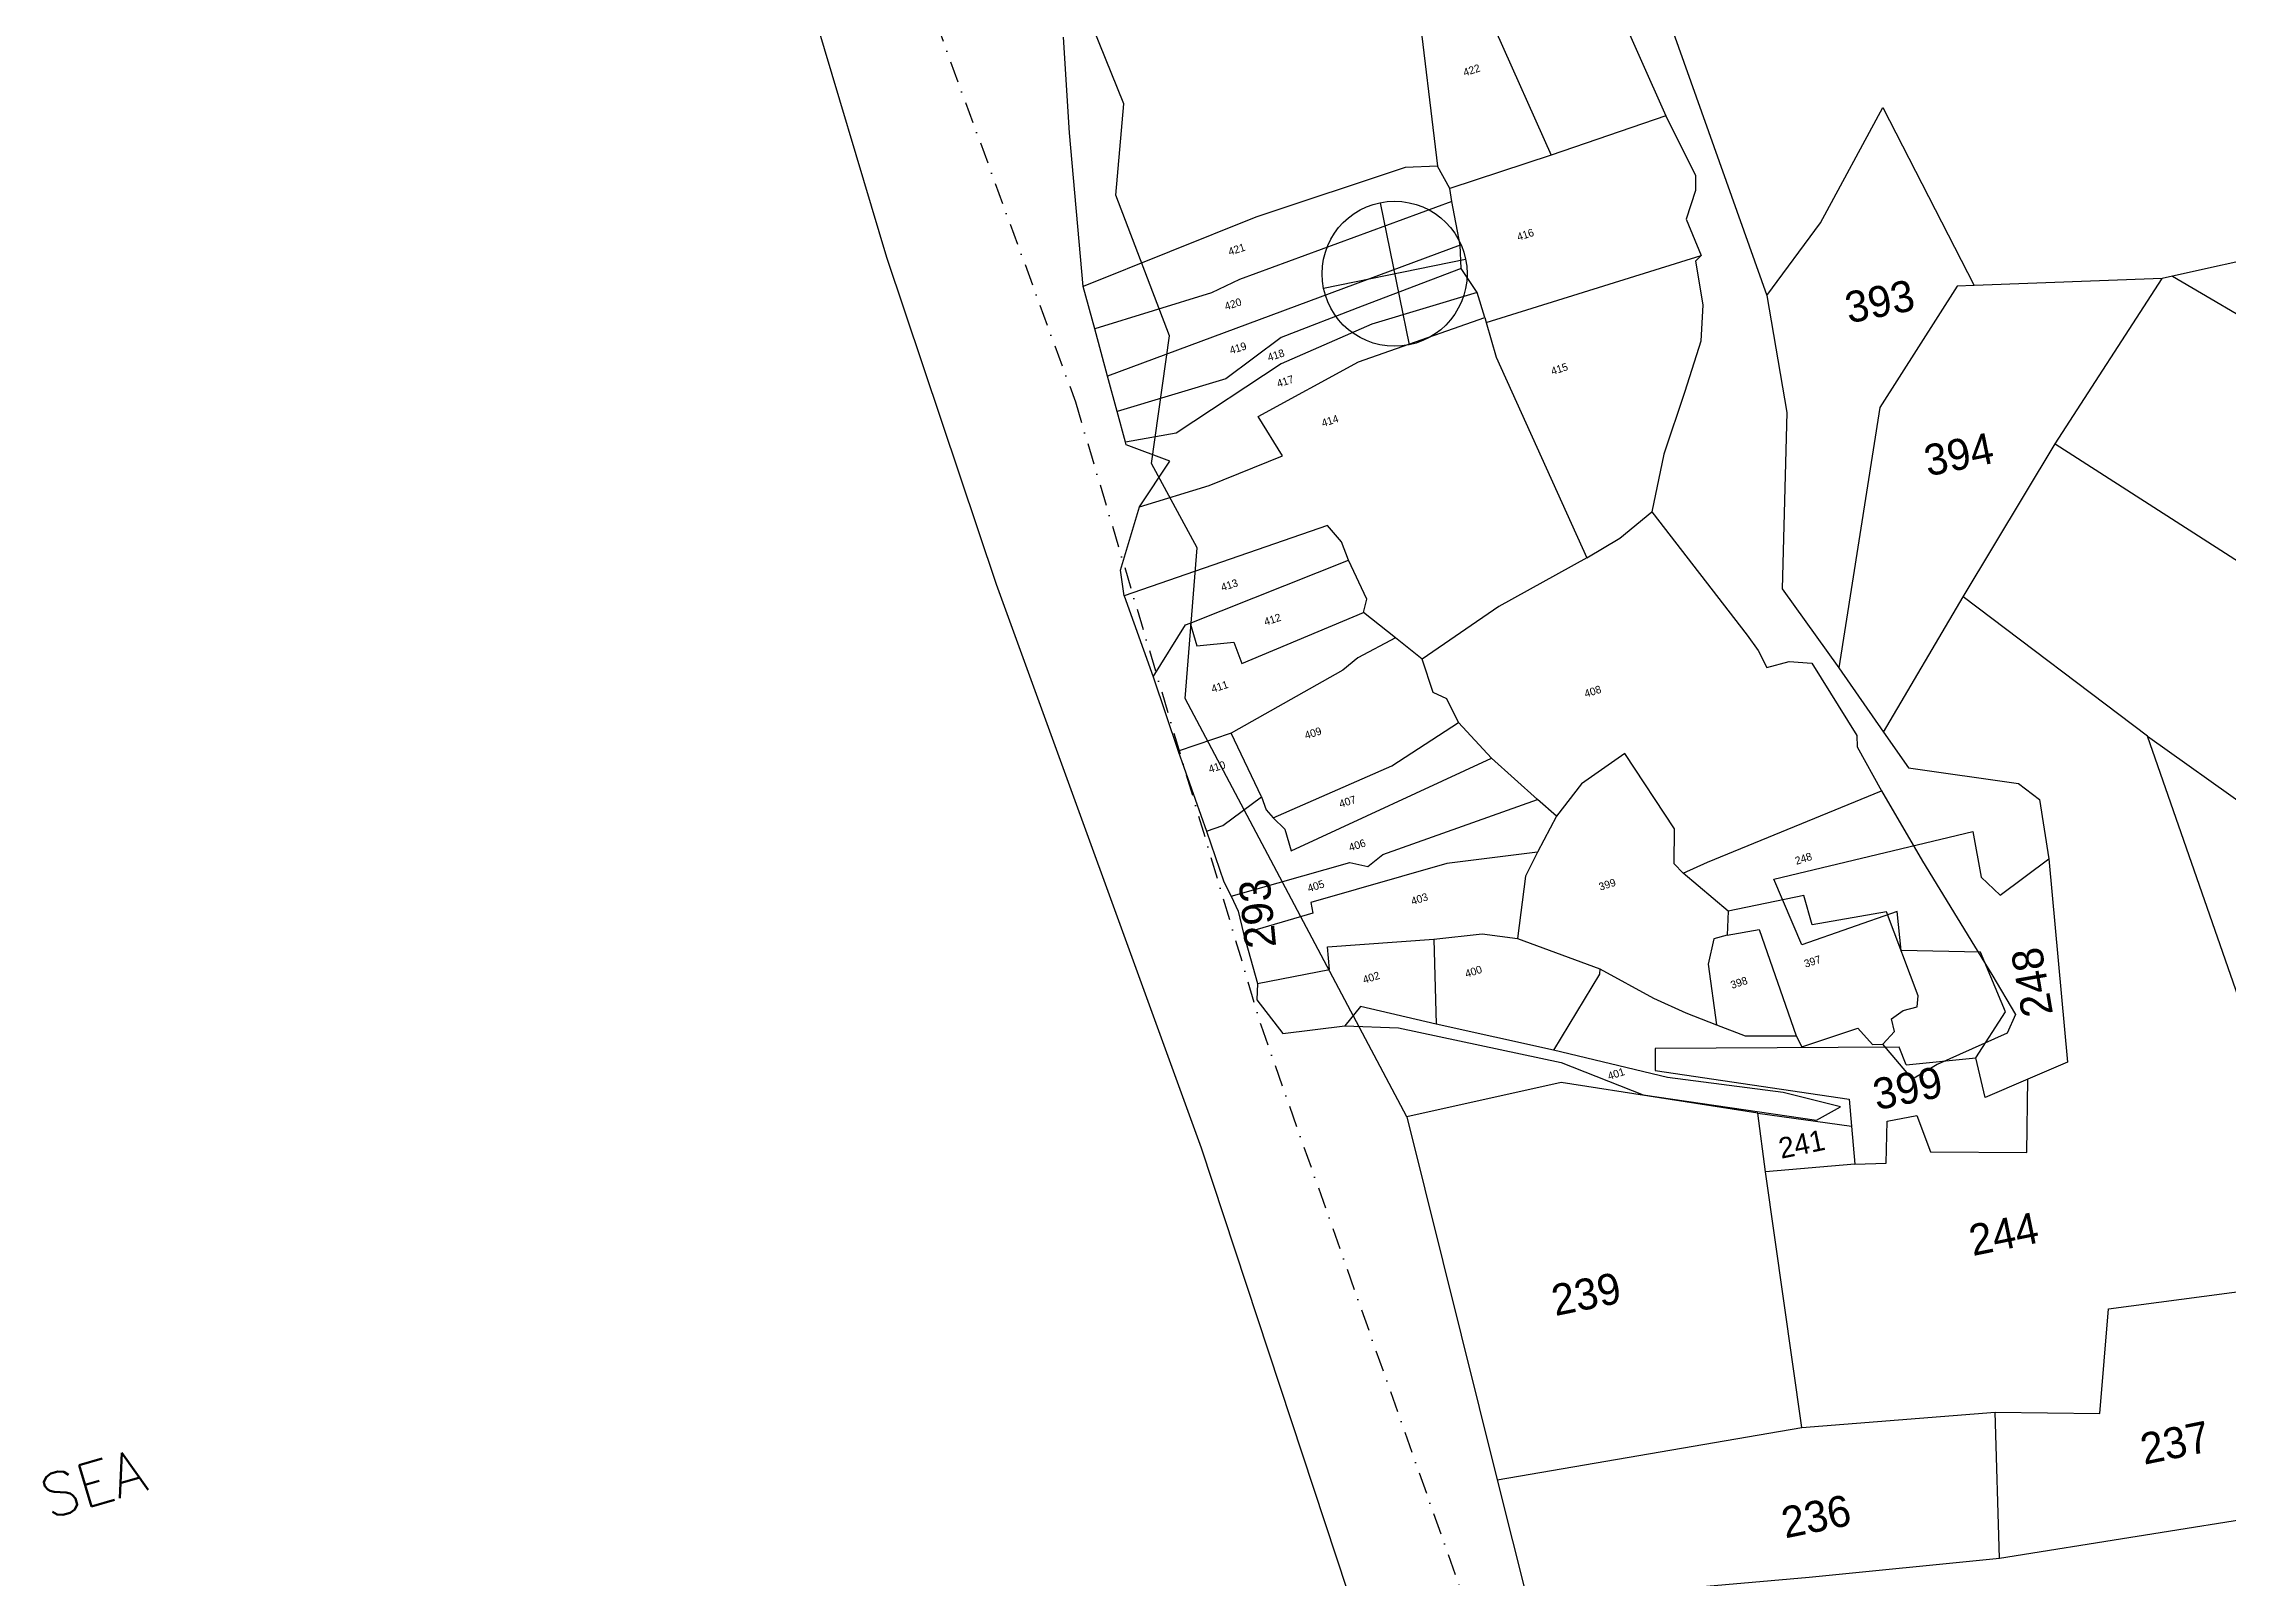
# Model space of a CAD drawing. Header units: metres. Extents: x 308938 to 313654, y 1921426 to 1925517.
# Drawn here: x 309482 to 309993, y 1922268 to 1922627 of the extents above; entities that cross this region are included whole.
import ezdxf

# ---------------------------------------------------------------- set-up
doc = ezdxf.new("R2010")
doc.units = ezdxf.units.M
doc.header["$MEASUREMENT"] = 0
doc.linetypes.add('DASHDOT', pattern=[1, 0.5, -0.25, 0, -0.25])
for name, color, linetype in [('OTHERS', 1, 'Continuous'), ('POLY_PARCEL', 6, 'Continuous'), ('POLY_WATER', 4, 'Continuous'), ('TEXT_MAPOUT', 7, 'Continuous'), ('TEXT_PARCEL', 7, 'Continuous'), ('V_BOUND_STREAM_LINE', 7, 'DASHDOT')]:
    doc.layers.add(name, color=color, linetype=linetype)
doc.styles.get("Standard").update_dxf_attribs({"font": 'simplex.shx'})
doc.styles.add('TEXT_MAP', font='')
doc.styles.get('TEXT_MAP').set_extended_font_data('Kruti Dev 050')

msp = doc.modelspace()

# ---------------------------------------------------------------- linework, layer by layer
at = {"layer": 'OTHERS'}
for p, q in [((309794.38, 1922589.36), (309801.19, 1922556.14)), ((309781.18, 1922569.34), (309814.39, 1922576.16))]:
    msp.add_line(p, q, dxfattribs=at)
msp.add_circle((309797.79, 1922572.75), 16.95, dxfattribs=at)
at = {"layer": 'POLY_PARCEL'}
for p, q in [((309841.36, 1922689.71), (309884.84, 1922567.67)), ((309802.58, 1922641.48), (309807.85, 1922597.9)), ((309847.56, 1922640.42), (309861.24, 1922609.67)), ((309721.79, 1922605.71), (309720.35, 1922628.08)), ((309821.38, 1922629.61), (309834.44, 1922600.46)), ((309897.38, 1922584.62), (309911.98, 1922611.59)), ((309911.98, 1922611.59), (309933.33, 1922570.01)), ((309724.96, 1922569.77), (309721.79, 1922605.71)), ((309861.24, 1922609.67), (309834.44, 1922600.46)), ((309861.24, 1922609.67), (309868.12, 1922595.7)), ((309834.44, 1922600.46), (309810.73, 1922592.66)), ((309800.3, 1922597.55), (309765.31, 1922586)), ((309807.85, 1922597.9), (309800.3, 1922597.55)), ((309810.73, 1922592.66), (309807.85, 1922597.9)), ((309868.12, 1922595.7), (309868.18, 1922592.19)), ((309811.16, 1922589.65), (309810.73, 1922592.66)), ((309868.18, 1922592.19), (309865.97, 1922585.48)), ((309765.31, 1922586), (309724.96, 1922569.77)), ((309811.16, 1922589.65), (309761.49, 1922571.42)), ((309813.09, 1922579.41), (309811.16, 1922589.65)), ((309865.97, 1922585.48), (309869.45, 1922576.99)), ((309884.84, 1922567.67), (309897.38, 1922584.62)), ((310022.26, 1922581.61), (309979.72, 1922572.15)), ((309813.09, 1922579.41), (309730.68, 1922548.79)), ((309813.35, 1922573.98), (309813.09, 1922579.41)), ((309819.22, 1922561.36), (309869.45, 1922576.99)), ((309869.45, 1922576.99), (309868.14, 1922575.67)), ((309868.14, 1922575.67), (309869.86, 1922565.46)), ((309727.66, 1922559.87), (309724.96, 1922569.77)), ((309761.49, 1922571.42), (309754.95, 1922568.3)), ((309813.35, 1922573.98), (309790.2, 1922565.16)), ((309817.12, 1922568.36), (309813.35, 1922573.98)), ((309929.35, 1922569.86), (309911.25, 1922541.48)), ((309933.33, 1922570.01), (309929.35, 1922569.86)), ((309977.24, 1922571.6), (309933.33, 1922570.01)), ((309952.25, 1922533.03), (309977.24, 1922571.6)), ((309979.72, 1922572.15), (309977.24, 1922571.6)), ((309979.72, 1922572.15), (310098.86, 1922502.35)), ((309754.95, 1922568.3), (309727.66, 1922559.87)), ((309790.2, 1922565.16), (309771.26, 1922557.88)), ((309817.12, 1922568.36), (309792.45, 1922560.96)), ((309818.88, 1922562.52), (309817.12, 1922568.36)), ((309869.86, 1922565.46), (309869.37, 1922557.01)), ((309884.84, 1922567.67), (309889.49, 1922540.29)), ((309730.68, 1922548.79), (309727.66, 1922559.87)), ((309792.45, 1922560.96), (309771.3, 1922551.66)), ((309789.34, 1922552.13), (309818.88, 1922562.52)), ((309818.88, 1922562.52), (309819.22, 1922561.36)), ((309819.22, 1922561.36), (309821.57, 1922553.24)), ((309771.26, 1922557.88), (309758.34, 1922548.15)), ((309869.37, 1922557.01), (309865.67, 1922545.22)), ((309771.3, 1922551.66), (309746.71, 1922535.5)), ((309765.86, 1922539.35), (309789.34, 1922552.13)), ((309821.57, 1922553.24), (309842.78, 1922506.35)), ((309732.92, 1922540.56), (309730.68, 1922548.79)), ((309758.34, 1922548.15), (309732.92, 1922540.56)), ((309865.67, 1922545.22), (309860.76, 1922530.58)), ((309734.88, 1922533.4), (309732.92, 1922540.56)), ((309771.56, 1922530.15), (309765.86, 1922539.35)), ((309889.49, 1922540.29), (309888.4, 1922499.11)), ((309911.25, 1922541.48), (309901.65, 1922480.63)), ((309746.71, 1922535.5), (309734.88, 1922533.4)), ((309735.05, 1922532.77), (309734.88, 1922533.4)), ((309745.26, 1922528.91), (309735.05, 1922532.77)), ((309738.16, 1922518.25), (309745.26, 1922528.91)), ((309754.45, 1922523.28), (309771.56, 1922530.15)), ((309860.76, 1922530.58), (309857.93, 1922517.11)), ((309930.71, 1922497.24), (309952.25, 1922533.03)), ((309952.25, 1922533.03), (310067.1, 1922459.15)), ((309738.16, 1922518.25), (309754.45, 1922523.28)), ((309733.68, 1922503.5), (309738.16, 1922518.25)), ((309782.1, 1922513.9), (309734.56, 1922497.46)), ((309785.38, 1922510.11), (309782.1, 1922513.9)), ((309850.45, 1922510.96), (309857.93, 1922517.11)), ((309857.93, 1922517.11), (309880.2, 1922488.29)), ((309787.01, 1922505.79), (309785.38, 1922510.11)), ((309842.78, 1922506.35), (309850.45, 1922510.96)), ((309734.56, 1922497.46), (309733.68, 1922503.5)), ((309749.98, 1922491.11), (309787.01, 1922505.79)), ((309791.27, 1922496.65), (309787.01, 1922505.79)), ((309842.78, 1922506.35), (309822.18, 1922494.98)), ((309888.4, 1922499.11), (309901.65, 1922480.63)), ((309734.56, 1922497.46), (309741.3, 1922478.5)), ((309762.1, 1922481.66), (309790.54, 1922493.54)), ((309790.54, 1922493.54), (309791.27, 1922496.65)), ((309798, 1922487.62), (309790.54, 1922493.54)), ((309822.18, 1922494.98), (309804.24, 1922482.67)), ((309912.14, 1922465.57), (309930.71, 1922497.24)), ((309973.83, 1922464.68), (309930.71, 1922497.24)), ((309741.3, 1922478.5), (309748.89, 1922490.68)), ((309748.89, 1922490.68), (309749.98, 1922491.11)), ((309749.98, 1922491.11), (309751.53, 1922485.75)), ((309880.2, 1922488.29), (309882.84, 1922484.71)), ((309751.53, 1922485.75), (309760.23, 1922486.6)), ((309760.23, 1922486.6), (309762.1, 1922481.66)), ((309789.16, 1922482.99), (309785.7, 1922480.13)), ((309798, 1922487.62), (309789.16, 1922482.99)), ((309804.24, 1922482.67), (309798, 1922487.62)), ((309882.84, 1922484.71), (309884.87, 1922480.68)), ((309741.3, 1922478.5), (309747.18, 1922461.12)), ((309785.7, 1922480.13), (309759.59, 1922465.34)), ((309806.83, 1922474.88), (309804.24, 1922482.67)), ((309884.87, 1922480.68), (309890.09, 1922482.11)), ((309890.09, 1922482.11), (309895.39, 1922481.76)), ((309895.39, 1922481.76), (309905.85, 1922464.84)), ((309901.65, 1922480.63), (309912.14, 1922465.57)), ((309810.04, 1922473.36), (309806.83, 1922474.88)), ((309812.7, 1922467.89), (309810.04, 1922473.36)), ((309797.14, 1922457.72), (309812.7, 1922467.89)), ((309820.49, 1922459.56), (309812.7, 1922467.89)), ((309759.59, 1922465.34), (309747.18, 1922461.12)), ((309766.7, 1922450.49), (309759.59, 1922465.34)), ((309905.85, 1922464.84), (309905.97, 1922462.17)), ((309912.14, 1922465.57), (309917.92, 1922457.27)), ((309973.83, 1922464.68), (309997.94, 1922447.51)), ((310021.27, 1922328.36), (309973.83, 1922464.68)), ((309747.18, 1922461.12), (309753.82, 1922442.46)), ((309769.37, 1922445.55), (309797.14, 1922457.72)), ((309773.57, 1922437.84), (309820.49, 1922459.56)), ((309831.18, 1922449.85), (309820.49, 1922459.56)), ((309851.66, 1922460.63), (309841.52, 1922453.51)), ((309863.25, 1922443.01), (309851.66, 1922460.63)), ((309905.97, 1922462.17), (309911.67, 1922451.9)), ((309841.52, 1922453.51), (309835.64, 1922445.95)), ((309917.92, 1922457.27), (309943.66, 1922453.6)), ((309943.66, 1922453.6), (309948.58, 1922449.88)), ((309757.61, 1922443.8), (309766.7, 1922450.49)), ((309766.7, 1922450.49), (309767.77, 1922447.43)), ((309767.77, 1922447.43), (309769.37, 1922445.55)), ((309795.03, 1922437.04), (309831.18, 1922449.85)), ((309835.64, 1922445.95), (309831.18, 1922449.85)), ((309870.93, 1922435.24), (309911.67, 1922451.9)), ((309911.67, 1922451.9), (309921.23, 1922435.46)), ((309948.58, 1922449.88), (309950.76, 1922435.97)), ((309753.82, 1922442.46), (309757.61, 1922443.8)), ((309753.82, 1922442.46), (309757.84, 1922430.62)), ((309769.37, 1922445.55), (309772.12, 1922442.91)), ((309772.12, 1922442.91), (309773.57, 1922437.84)), ((309835.64, 1922445.95), (309831.17, 1922437.56)), ((309863.16, 1922434.84), (309863.25, 1922443.01)), ((309886.5, 1922431.26), (309933.04, 1922442.36)), ((309933.04, 1922442.36), (309934.95, 1922431.67)), ((309791.57, 1922434.18), (309795.03, 1922437.04)), ((309831.17, 1922437.56), (309810.01, 1922434.89)), ((309831.17, 1922437.56), (309828.37, 1922431.94)), ((309759.56, 1922427.27), (309787.33, 1922435.12)), ((309810.01, 1922434.89), (309778.24, 1922425.78)), ((309787.33, 1922435.12), (309791.57, 1922434.18)), ((309828.37, 1922431.94), (309826.55, 1922417.37)), ((309865.27, 1922432.65), (309863.16, 1922434.84)), ((309865.27, 1922432.65), (309870.93, 1922435.24)), ((309875.77, 1922423.79), (309865.27, 1922432.65)), ((309921.23, 1922435.46), (309937.48, 1922408.98)), ((309939.38, 1922427.47), (309950.76, 1922435.97)), ((309950.76, 1922435.97), (309955.1, 1922388.49)), ((309757.84, 1922430.62), (309759.56, 1922427.27)), ((309759.56, 1922427.27), (309761.19, 1922423.75)), ((309893.45, 1922427.42), (309875.77, 1922423.79)), ((309893.02, 1922415.93), (309886.5, 1922431.26)), ((309895.4, 1922420.58), (309893.45, 1922427.42)), ((309934.95, 1922431.67), (309939.38, 1922427.47)), ((309761.19, 1922423.75), (309762.5, 1922418.56)), ((309778.67, 1922423.27), (309762.5, 1922418.56)), ((309778.24, 1922425.78), (309778.67, 1922423.27)), ((309875.77, 1922423.79), (309875.58, 1922418.16)), ((309915.27, 1922423.67), (309893.02, 1922415.93)), ((309912.78, 1922423.62), (309895.4, 1922420.58)), ((309920.24, 1922404.01), (309912.78, 1922423.62)), ((309916.27, 1922414.53), (309915.27, 1922423.67)), ((309762.5, 1922418.56), (309765.71, 1922406.82)), ((309782.08, 1922415.42), (309806.98, 1922417.18)), ((309806.98, 1922417.18), (309818.3, 1922418.48)), ((309806.98, 1922417.18), (309807.53, 1922397.34)), ((309818.3, 1922418.48), (309826.55, 1922417.37)), ((309826.55, 1922417.37), (309845.82, 1922410.29)), ((309872.45, 1922417.3), (309871.14, 1922411.41)), ((309875.58, 1922418.16), (309872.45, 1922417.3)), ((309875.58, 1922418.16), (309883.05, 1922419.5)), ((309883.05, 1922419.5), (309891.68, 1922394.66)), ((309782.58, 1922410.11), (309782.08, 1922415.42)), ((309871.14, 1922411.41), (309873.1, 1922397.22)), ((309934.77, 1922414.19), (309916.27, 1922414.53)), ((309940.62, 1922400.26), (309934.77, 1922414.19)), ((309765.71, 1922406.82), (309765.59, 1922403.01)), ((309765.71, 1922406.82), (309782.58, 1922410.11)), ((309845.72, 1922409.06), (309834.95, 1922391.25)), ((309845.82, 1922410.29), (309845.72, 1922409.06)), ((309845.82, 1922410.29), (309858.34, 1922403.46)), ((309937.48, 1922408.98), (309942.98, 1922399.58)), ((309765.59, 1922403.01), (309771.67, 1922395.17)), ((309789.85, 1922401.45), (309786.16, 1922396.99)), ((309807.53, 1922397.34), (309789.85, 1922401.45)), ((309858.34, 1922403.46), (309865.92, 1922400.01)), ((309916.73, 1922400.58), (309920.01, 1922401.39)), ((309920.01, 1922401.39), (309920.24, 1922404.01)), ((309771.67, 1922395.17), (309786.16, 1922396.99)), ((309786.16, 1922396.99), (309798.7, 1922396.48)), ((309798.7, 1922396.48), (309836.72, 1922388.41)), ((309834.95, 1922391.25), (309807.53, 1922397.34)), ((309865.92, 1922400.01), (309873.1, 1922397.22)), ((309873.1, 1922397.22), (309879.73, 1922394.65)), ((309893.02, 1922392.04), (309906.13, 1922396.4)), ((309906.13, 1922396.4), (309909.56, 1922392.6)), ((309913.99, 1922398.63), (309916.73, 1922400.58)), ((309914.7, 1922395.65), (309913.99, 1922398.63)), ((309933.67, 1922389.48), (309940.62, 1922400.26)), ((309942.98, 1922399.58), (309941, 1922395.24)), ((309848.28, 1922388.08), (309834.95, 1922391.25)), ((309858.74, 1922391.64), (309858.73, 1922386.53)), ((309915.79, 1922391.98), (309858.74, 1922391.64)), ((309879.73, 1922394.65), (309891.68, 1922394.66)), ((309891.68, 1922394.66), (309893.02, 1922392.04)), ((309909.56, 1922392.6), (309911.94, 1922392.71)), ((309911.94, 1922392.71), (309914.7, 1922395.65)), ((309918.93, 1922384.53), (309911.94, 1922392.71)), ((309917.4, 1922387.88), (309915.79, 1922391.98)), ((309941, 1922395.24), (309924.67, 1922387.94)), ((309836.72, 1922388.41), (309855.94, 1922380.82)), ((309861.6, 1922384.91), (309848.28, 1922388.08)), ((309858.73, 1922386.53), (309904.1, 1922379.85)), ((309917.4, 1922387.88), (309933.67, 1922389.48)), ((309924.67, 1922387.94), (309918.93, 1922384.53)), ((309935.86, 1922380.2), (309933.67, 1922389.48)), ((309955.1, 1922388.49), (309945.84, 1922384.5)), ((309836.72, 1922383.75), (309800.65, 1922375.67)), ((309882.69, 1922376.51), (309836.72, 1922383.75)), ((309855.94, 1922380.82), (309896.47, 1922374.91)), ((309888.62, 1922381.4), (309861.6, 1922384.91)), ((309902.07, 1922378.06), (309888.62, 1922381.4)), ((309945.84, 1922384.5), (309935.86, 1922380.2)), ((309945.64, 1922367.37), (309945.84, 1922384.5)), ((309882.69, 1922376.51), (309904.63, 1922373.52)), ((309884.53, 1922362.82), (309882.69, 1922376.51)), ((309896.47, 1922374.91), (309902.07, 1922378.06)), ((309904.1, 1922379.85), (309904.63, 1922373.52)), ((309912.98, 1922374.64), (309919.94, 1922375.97)), ((309919.94, 1922375.97), (309923.14, 1922367.47)), ((309904.63, 1922373.52), (309905.39, 1922364.6)), ((309912.77, 1922364.86), (309912.98, 1922374.64)), ((309923.14, 1922367.47), (309945.64, 1922367.37)), ((309905.39, 1922364.6), (309884.53, 1922362.82)), ((309893, 1922303.08), (309884.53, 1922362.82)), ((309905.39, 1922364.6), (309912.77, 1922364.86)), ((309964.7, 1922330.83), (309998.86, 1922335.32)), ((309962.73, 1922306.34), (309964.7, 1922330.83)), ((309893, 1922303.08), (309938.22, 1922306.68)), ((309939.22, 1922272.56), (309938.22, 1922306.68)), ((309938.22, 1922306.68), (309962.73, 1922306.34)), ((309821.77, 1922290.87), (309893, 1922303.08)), ((309939.22, 1922272.56), (310024.96, 1922286.25)), ((309894.73, 1922268.07), (309939.22, 1922272.56)), ((309828.94, 1922262.36), (309894.73, 1922268.07))]:
    msp.add_line(p, q, dxfattribs=at)
at = {"layer": 'POLY_WATER'}
for p, q in [((309679.09, 1922576.57), (309573.39, 1922929.86)), ((309734.49, 1922612.45), (309712.95, 1922665.66)), ((309732.59, 1922591.15), (309734.49, 1922612.45)), ((309745.13, 1922558.26), (309732.59, 1922591.15)), ((309704.74, 1922500.11), (309679.09, 1922576.57)), ((309740.94, 1922528.39), (309745.13, 1922558.26)), ((309751.64, 1922508.71), (309740.94, 1922528.39)), ((309748.84, 1922473.45), (309751.64, 1922508.71)), ((309752.65, 1922368.36), (309704.74, 1922500.11)), ((309800.65, 1922375.67), (309748.84, 1922473.45)), ((309800.65, 1922375.67), (309821.77, 1922290.87)), ((309813.64, 1922183.76), (309752.65, 1922368.36)), ((309821.77, 1922290.87), (309828.94, 1922262.36))]:
    msp.add_line(p, q, dxfattribs=at)
at = {"layer": 'V_BOUND_STREAM_LINE', "ltscale": 10}
for p, q in [((309673.08, 1922679.18), (309723.17, 1922542.78)), ((309723.17, 1922542.78), (309766.48, 1922397.2)), ((309766.48, 1922397.2), (309812.89, 1922266.1))]:
    msp.add_line(p, q, dxfattribs=at)

# ---------------------------------------------------------------- texts
at = {"layer": 'TEXT_MAPOUT'}
msp.add_text('SEA', height=10.091, rotation=16.358, dxfattribs=at).set_placement((309483.1, 1922281.65))
at = {"layer": 'TEXT_PARCEL', "style": 'TEXT_MAP'}
for s, height, rotation, p in [('422', 1.797, 17.8327, (309814.17, 1922618.87)), ('416', 1.797, 17.8327, (309826.74, 1922580.43)), ('421', 1.797, 17.8327, (309759.22, 1922576.98)), ('393', 7.265, 11.6001, (309904, 1922561.11)), ('420', 1.797, 17.8327, (309758.37, 1922564.2)), ('419', 1.797, 17.8327, (309759.54, 1922553.91)), ('418', 1.797, 17.8327, (309768.41, 1922552.27)), ('415', 1.797, 17.8327, (309834.69, 1922549.04)), ('417', 1.797, 17.8327, (309770.59, 1922546.14)), ('414', 1.797, 17.8327, (309781.05, 1922536.91)), ('394', 7.265, 11.6001, (309922.49, 1922525.36)), ('413', 1.797, 17.8327, (309757.52, 1922498.53)), ('412', 1.797, 17.8327, (309767.59, 1922490.47)), ('411', 1.797, 17.8327, (309755.25, 1922474.79)), ('408', 1.797, 17.8327, (309842.49, 1922473.66)), ('409', 1.797, 17.8327, (309777.08, 1922463.92)), ('410', 1.797, 17.8327, (309754.61, 1922456.02)), ('407', 1.797, 17.8327, (309785.15, 1922447.9)), ('406', 1.797, 17.8327, (309787.41, 1922437.73)), ('248', 1.797, 17.8327, (309891.76, 1922434.59)), ('405', 1.797, 17.8327, (309777.75, 1922428.17)), ('403', 1.797, 17.8327, (309801.97, 1922425.15)), ('399', 1.797, 17.8327, (309845.88, 1922428.53)), ('397', 1.797, 17.8327, (309893.88, 1922410.54)), ('402', 1.797, 17.8327, (309790.69, 1922406.79)), ('400', 1.797, 17.8327, (309814.6, 1922408.19)), ('398', 1.797, 17.8327, (309876.69, 1922405.59)), ('401', 1.797, 17.8327, (309847.96, 1922384.29)), ('399', 7.265, 11.6001, (309910.54, 1922377.22)), ('241', 4.843, 11.6001, (309888.18, 1922365.87)), ('244', 7.265, 11.6001, (309932.99, 1922343.13)), ('239', 7.265, 11.6001, (309835.37, 1922329.1)), ('237', 7.265, 11.6001, (309973.04, 1922294.35)), ('236', 7.265, 11.6001, (309889.13, 1922277.13))]:
    msp.add_text(s, height=height, rotation=rotation, dxfattribs=at).set_placement(p)
at = {"layer": 'TEXT_PARCEL', "ltscale": 10, "style": 'TEXT_MAP'}
for s, rotation, p in [('293', 95.5225, (309770.11, 1922415.45)), ('248', 99.7802, (309951.77, 1922399.76))]:
    msp.add_text(s, height=7.265, rotation=rotation, dxfattribs=at).set_placement(p)

doc.saveas('drawing.dxf')
